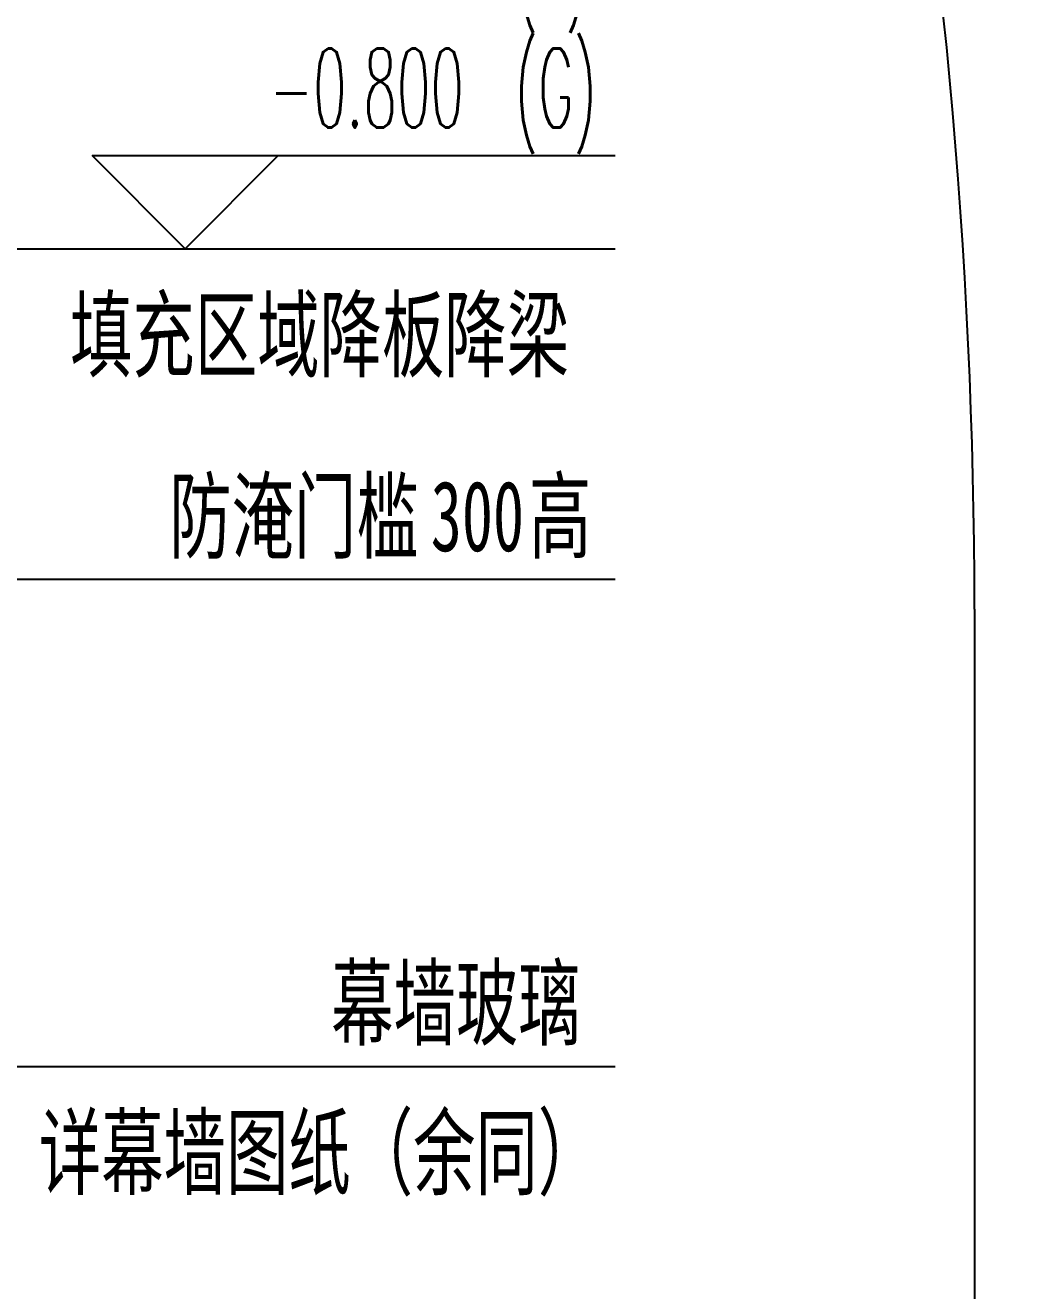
# Model space of a CAD drawing. Header units: millimetres. Extents: x 12325263 to 13848842, y -1463133 to 573208.
# Drawn here: x 12606478 to 12610306, y -610007 to -605117 of the extents above; entities that cross this region are included whole.
import ezdxf

# ---------------------------------------------------------------- set-up
doc = ezdxf.new("R2010")
doc.units = ezdxf.units.MM
doc.header["$LTSCALE"] = 1000
for name, color, linetype in [('20210729mva复核', 1, 'Continuous'), ('A-ANNO-ELEV', 3, 'Continuous'), ('A-ANNO-TEXT', 7, 'Continuous'), ('A-WALL-PATT', 8, 'Continuous'), ('AXIS', 3, 'Continuous'), ('PUB_TEXT', 7, 'Continuous')]:
    doc.layers.add(name, color=color, linetype=linetype)
doc.styles.add('_TCH_DIM', font='SIMPLEX.shx', dxfattribs={"width": 0.7, "bigfont": 'GBCBIG.shx'})
doc.styles.add('宋体', font='', dxfattribs={"width": 0.65})
doc.styles.get('宋体').set_extended_font_data('SimSun')

# ---------------------------------------------------------------- blocks, each defined once
blk = doc.blocks.new('A$C53F769B7')
at = {"layer": '20210729mva复核', "color": 8}
blk.add_line((80579.6, 55638.5), (80579.6, 31125.4), dxfattribs=at)
blk.add_arc((58579.6, 55638.5), 22000, 0, 42.3351, dxfattribs=at)

msp = doc.modelspace()

# ---------------------------------------------------------------- hatches: boundary and pattern name
at = {"layer": 'A-WALL-PATT'}
h = msp.add_hatch(dxfattribs=at)
h.set_pattern_fill('ANSI37', color=252, scale=150)
h.set_pattern_definition([(45, (-400000, 0), (-168.3798023, 168.3798023), []), (135, (-400000, 0), (-168.3798023, -168.3798023), [])])
edge = h.paths.add_edge_path()
edge.add_line((12617170, -539458), (12627664.7, -539458))
edge.add_line((12627664.7, -539458), (12617498.2, -546587.6))
edge.add_line((12617498.2, -546587.6), (12598406.6, -559976.1))
edge.add_line((12598406.6, -559976.1), (12585091.3, -540989.1))
edge.add_line((12585091.3, -540989.1), (12584144.7, -541197.3))
edge.add_line((12584144.7, -541197.3), (12583864.1, -542803.9))
edge.add_arc((12578880.4, -541928.7), 5060, 269.1474, 350.0397, ccw=False)
edge.add_arc((12578698.9, -554127.5), 7140.2, 89.14809, 125.03345)
edge.add_line((12574600, -548281), (12560037.5, -558490.6))
edge.add_line((12560037.5, -558490.6), (12559927.1, -558471.2))
edge.add_line((12559927.1, -558471.2), (12559927.1, -564050))
edge.add_line((12559927.1, -564050), (12558858.8, -564810))
edge.add_line((12558858.8, -564810), (12559927.1, -566333.2))
edge.add_line((12559927.1, -566333.2), (12559927.6, -588159))
edge.add_line((12559927.6, -588159), (12558263.3, -589586.8))
edge.add_line((12558263.3, -589586.8), (12557796.8, -589586.8))
edge.add_line((12557796.8, -589586.8), (12557796.8, -598151.2))
edge.add_line((12557796.8, -598151.2), (12560482.1, -600836.4))
edge.add_arc((12552451.5, -592361.2), 11675.6, 270.02561, 313.45682, ccw=False)
edge.add_line((12552456.7, -604036.8), (12551424.9, -604036.8))
edge.add_arc((12551424.9, -607536.8), 3500, 90, 186.8053)
edge.add_line((12547949.6, -607951.5), (12549871.4, -624055.3))
edge.add_line((12549871.4, -624055.3), (12550966.8, -633201.5))
edge.add_line((12550966.8, -633201.5), (12550966.8, -643886.8))
edge.add_line((12550966.8, -643886.8), (12550966.8, -653386.8))
edge.add_line((12550966.8, -653386.8), (12614072.2, -653386.8))
edge.add_line((12614072.2, -653386.8), (12616970.5, -653386.8))
edge.add_arc((12639113.3, -663769.1), 24455.9, 154.87893, 159.83059)
edge.add_arc((12619069.5, -656056.1), 3000, 166.1263, 249.1464)
edge.add_arc((12632240.8, -621479.9), 40000, 249.14639, 262.18067)
edge.add_line((12626798.8, -661108), (12526241.6, -661108))
edge.add_line((12526241.6, -661108), (12526241.6, -616108))
edge.add_line((12526241.6, -616108), (12504241.6, -616108))
edge.add_line((12504241.6, -616108), (12504241.6, -539458))
edge.add_line((12504241.6, -539458), (12586460, -539458))
edge.add_line((12586460, -539458), (12617170, -539458))

# ---------------------------------------------------------------- linework, layer by layer
at = {"layer": 'A-ANNO-ELEV'}
for p, q in [((12607096.3, -605980), (12606736.3, -605620)), ((12606736.3, -605620), (12608757.8, -605620)), ((12607096.3, -605980), (12607456.3, -605620))]:
    msp.add_line(p, q, dxfattribs=at)
at = {"layer": 'AXIS'}
for p, q in [((12605908.9, -605980), (12608757.8, -605980)), ((12604270.9, -607256.8), (12607061.4, -607256.8)), ((12607061.4, -607256.8), (12608757.8, -607256.8)), ((12604347.2, -609140), (12607402.6, -609140)), ((12607402.6, -609140), (12608757.8, -609140))]:
    msp.add_line(p, q, dxfattribs=at)

# ---------------------------------------------------------------- block references
msp.add_blockref('A$C53F769B7', (12529567.2, -663012.2))

# ---------------------------------------------------------------- texts
at = {"layer": 'A-ANNO-TEXT', "style": '_TCH_DIM', "width": 0.494118}
for s, p in [('(J)', (12608370.2, -605044)), ('(G)', (12608370.2, -605512)), ('-0.800', (12607422.2, -605512))]:
    msp.add_text(s, height=306, dxfattribs=at).set_placement(p)
at = {"layer": 'PUB_TEXT', "style": '宋体', "width": 0.65}
for s, p in [('填充区域降板降梁', (12606651.4, -606448)), ('防淹门槛', (12607034.5, -607148.8)), ('高', (12608424.7, -607148.8)), ('300', (12608045.5, -607148.8)), ('幕墙玻璃', (12607660.4, -609030.5)), ('详幕墙图纸（余同）', (12606530.9, -609608))]:
    msp.add_text(s, height=271.9, dxfattribs=at).set_placement(p)

doc.saveas('drawing.dxf')
